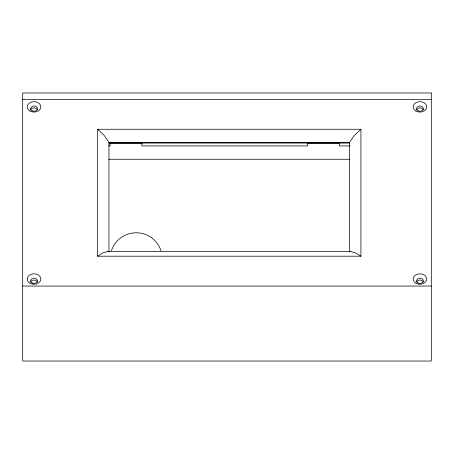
<?xml version="1.0" encoding="UTF-8"?>
<svg xmlns="http://www.w3.org/2000/svg" width="454" height="454" viewBox="0 0 454 454"><rect width="100%" height="100%" fill="white"/><g stroke="black" fill="none" stroke-linecap="round" stroke-linejoin="round"><path stroke-width="0.68" d="M349.58 251.908L349.58 142.335L354.313 135.508L360.93 129.259L360.93 256.204L97.61 256.204L97.61 129.259L360.93 129.259M97.61 256.204L103.211 252.736L107.694 251.612L350.846 251.612L355.329 252.736L360.93 256.204M350.17 251.698L350.846 251.612M22.7 99.403L431.3 99.403M97.61 129.259L104.227 135.508L108.96 142.335L349.58 142.335M108.96 143.061L349.58 143.061M109.465 143.152L142.034 143.152M307.716 143.152L339.575 143.152M108.705 145.933L110.095 145.933L110.095 142.494M349.921 145.933L339.365 145.933L339.365 142.494M108.761 159.263L349.489 159.263M22.7 286.06L431.3 286.06M107.694 251.612L108.37 251.698M307.585 142.494L307.585 145.933L141.875 145.933L141.875 142.494M108.96 142.335L108.96 251.908M111.372 250.812A26.105 26.105 0 0 1 161.028 250.812M30.719 109.982A3.405 2.61 0 0 1 34.05 107.916A3.405 2.61 0 0 1 37.381 109.982M30.719 282.133A3.405 2.61 0 0 1 34.05 280.067A3.405 2.61 0 0 1 37.381 282.133M416.619 282.133A3.405 2.61 0 0 1 419.95 280.067A3.405 2.61 0 0 1 423.281 282.133M416.619 109.982A3.405 2.61 0 0 1 419.95 107.916A3.405 2.61 0 0 1 423.281 109.982M431.3 92.968L22.7 92.968L22.7 361.032L431.3 361.032L431.3 92.968M32.348 283.041A3.405 2.61 0 0 0 37.455 280.782A3.405 2.61 0 0 0 32.348 278.518A3.405 2.61 0 0 0 32.348 283.041M30.049 283.251A6.81 5.215 0 0 0 40.82 279.573A6.81 5.215 0 0 0 31.281 274.261A6.81 5.215 0 0 0 30.049 283.251M32.348 110.884A3.405 2.61 0 0 0 37.455 108.625A3.405 2.61 0 0 0 32.348 106.367A3.405 2.61 0 0 0 32.348 110.884M30.049 111.094A6.81 5.215 0 0 0 40.82 107.422A6.81 5.215 0 0 0 31.281 102.11A6.81 5.215 0 0 0 30.049 111.094M418.248 283.041A3.405 2.61 0 0 0 423.355 280.782A3.405 2.61 0 0 0 418.248 278.518A3.405 2.61 0 0 0 418.248 283.041M415.949 283.251A6.81 5.215 0 0 0 426.72 279.573A6.81 5.215 0 0 0 417.181 274.261A6.81 5.215 0 0 0 415.949 283.251M418.248 110.884A3.405 2.61 0 0 0 423.355 108.625A3.405 2.61 0 0 0 418.248 106.367A3.405 2.61 0 0 0 418.248 110.884M415.949 111.094A6.81 5.215 0 0 0 426.72 107.422A6.81 5.215 0 0 0 417.181 102.11A6.81 5.215 0 0 0 415.949 111.094"/></g></svg>
